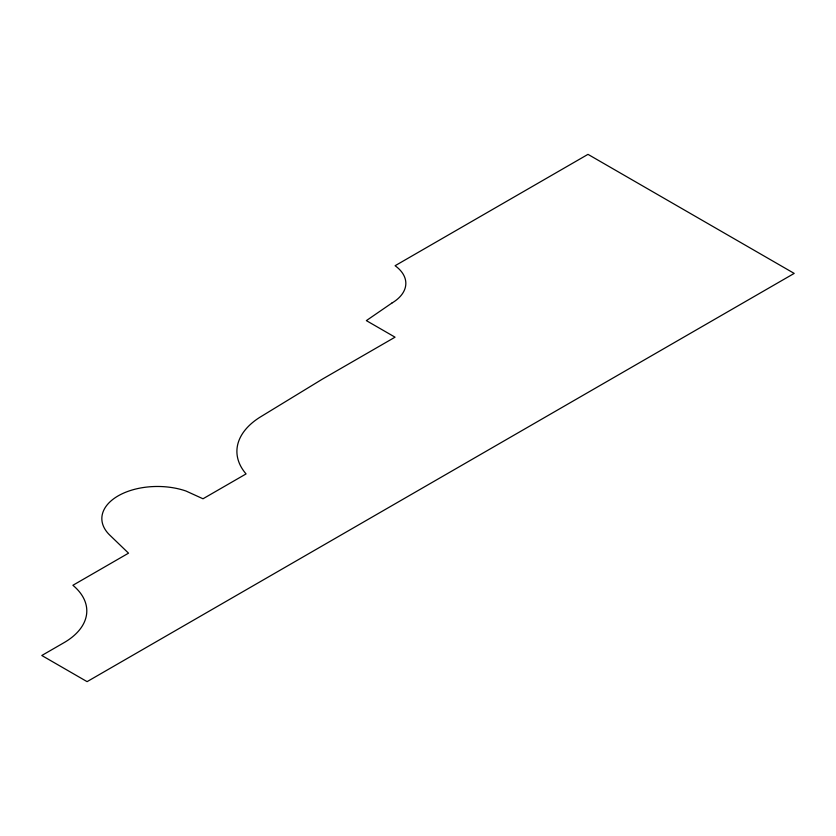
<?xml version="1.0" encoding="UTF-8"?>
<svg xmlns="http://www.w3.org/2000/svg" width="836" height="836" viewBox="0 0 836 836"><rect width="100%" height="100%" fill="white"/><g stroke="black" fill="none" stroke-linecap="round" stroke-linejoin="round"><path stroke-width="1.25" d="M391.802 303.123L366.356 320.616L395.041 337.18L322.372 379.136L259.557 417.477A87.55 50.547 0 0 0 246.066 473.918L203.002 498.778L185.968 491.014A55.615 32.113 0 0 0 118.127 495.884A55.615 32.113 0 0 0 109.704 535.05L128.525 553.171L72.899 585.284A77.811 44.925 0 0 1 63.787 642.8L41.8 655.497L87.09 681.643L794.2 273.403L587.99 154.357L395.094 265.723A48.77 28.163 0 0 1 391.802 303.123"/></g></svg>
